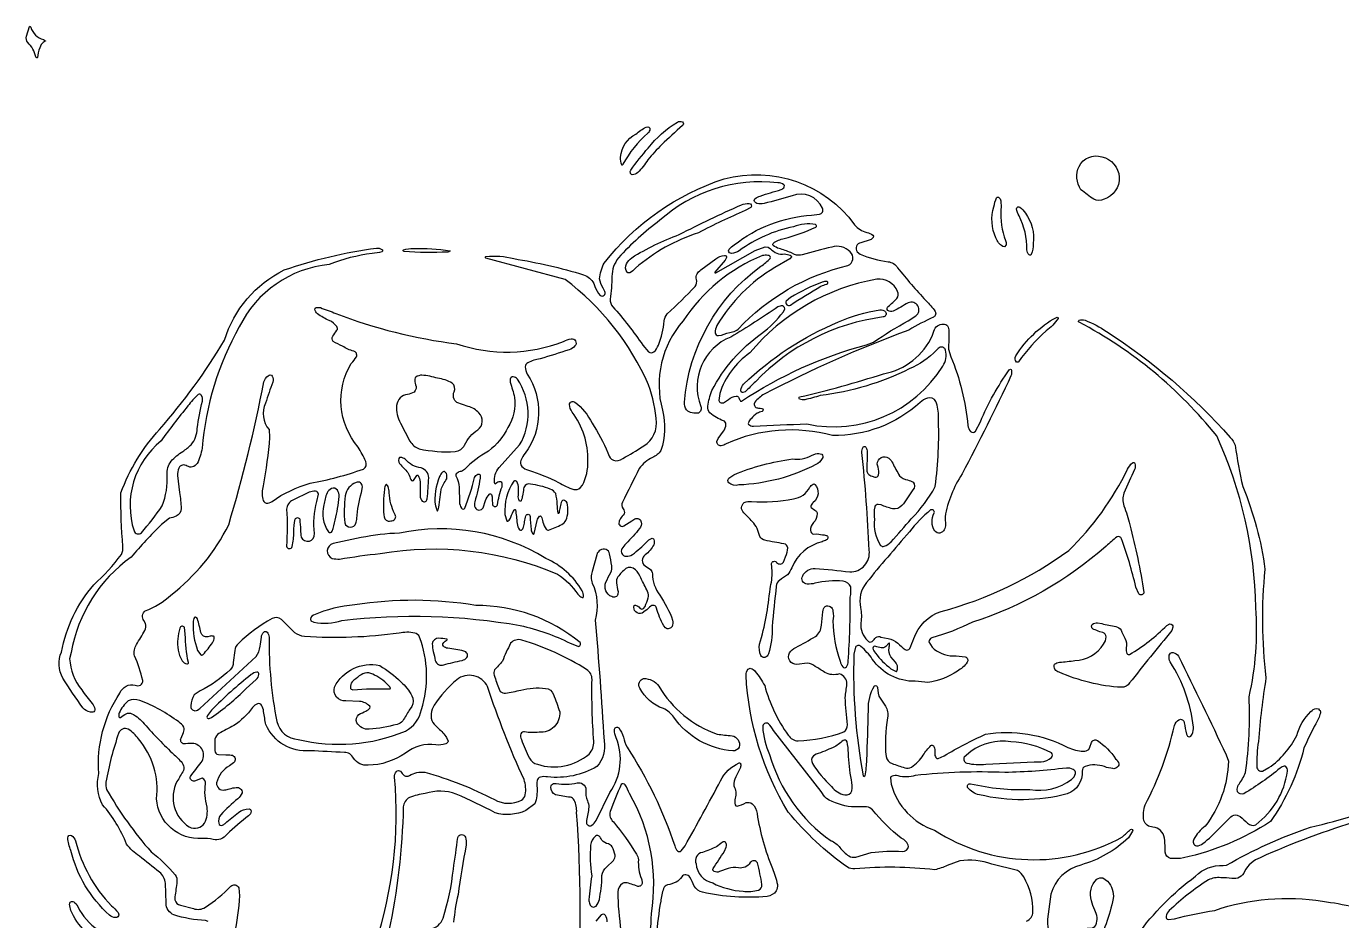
# Model space of a CAD drawing. Header units: metres. Extents: x 0.2 to 14.8, y 2.5 to 12.5.
# Drawn here: x 0.225 to 4.528, y 9.553 to 12.477 of the extents above; entities that cross this region are included whole.
import ezdxf

# ---------------------------------------------------------------- set-up
doc = ezdxf.new("R2010")
doc.units = ezdxf.units.M

msp = doc.modelspace()

# ---------------------------------------------------------------- linework, layer by layer
at = {"layer": 'Layer 1', "color": 0}
for points in [[(0.2741, 12.41774), (0.26937, 12.40628, 0.0652), (0.26139, 12.37468, -0.4989), (0.25946, 12.37376, -0.1873), (0.25635, 12.37734, 0.1371), (0.23, 12.42409, -0.2546), (0.22617, 12.44428), (0.23523, 12.47612, -0.4669), (0.23689, 12.4768, -0.1715), (0.23971, 12.47376, 0.2489), (0.28104, 12.43351, -0.0793), (0.28727, 12.42972, -0.5067), (0.28717, 12.42828, 0.1088), (0.2741, 12.41774)], [(2.21917, 12.12482, -0.0628), (2.25208, 12.14732), (2.2585, 12.14853, -0.3676), (2.26471, 12.14155, -0.182), (2.25827, 12.12716, 0.0905), (2.17658, 12.02609, -0.1144), (2.17417, 12.02334, -0.4439), (2.17308, 12.02357, -0.1373), (2.16908, 12.04949, -0.265), (2.21917, 12.12482)], [(2.20254, 12.00697, -0.0277), (2.25954, 12.07909, -0.0927), (2.35475, 12.16378, -0.2318), (2.3716, 12.16434, -0.4726), (2.37123, 12.15232, 0.0099), (2.30317, 12.08976, 0.0324), (2.25839, 12.04007, -0.0487), (2.22537, 11.99905, -0.2043), (2.20721, 11.9917, -0.5284), (2.20254, 12.00697)], [(3.7431, 12.05009, -0.3391), (3.79976, 11.98337, -0.3391), (3.75008, 11.91132, -0.198), (3.71671, 11.91137, -0.0226), (3.67473, 11.94278, -0.2637), (3.66856, 12.01895, -0.3711), (3.7431, 12.05009)], [(2.91246, 11.69495, 0.566), (2.9196, 11.73941, 0.2906), (2.85948, 11.7552, 0.009), (2.76327, 11.73026, -0.1359), (2.73762, 11.73068), (2.72556, 11.7372, 0.017), (2.68758, 11.75047, -0.13), (2.66842, 11.76089, -0.4606), (2.66879, 11.7682, -0.0983), (2.70379, 11.78307, 0.0437), (2.80758, 11.82068, 0.2841), (2.80957, 11.82492, 0.2841), (2.80667, 11.82859, 0.1399), (2.73423, 11.82187, 0.1054), (2.55681, 11.74349, -0.1328), (2.53217, 11.7347, -0.4028), (2.52225, 11.74247), (2.52442, 11.7487, -0.0799), (2.54056, 11.76245, -0.152), (2.79381, 11.85949), (2.81929, 11.86257, 0.4914), (2.82948, 11.88197, 0.4049), (2.72975, 11.92276, -0.014), (2.63835, 11.89776, -0.1264), (2.61477, 11.89799, -0.3066), (2.60573, 11.90797), (2.6081, 11.91343, -0.1216), (2.62548, 11.92209, -0.0131), (2.69427, 11.94303, 0.1781), (2.70433, 11.95226, 0.3754), (2.7026, 11.9592, 0.1439), (2.68298, 11.96553, 0.2168), (2.29758, 11.84276, 0.0492), (2.16194, 11.71991, 0.1702), (2.14079, 11.65928, -0.0226), (2.13496, 11.58476, 0.1959), (2.14302, 11.56014, -0.0353), (2.24142, 11.4347), (2.26004, 11.41264, 0.3301), (2.27802, 11.4127, 0.1225), (2.29273, 11.43472, 0.0732), (2.31129, 11.51374, -0.1637), (2.32158, 11.53647, 0.0155), (2.41304, 11.62687, 0.2198), (2.41689, 11.64926, -0.3318), (2.43154, 11.68034), (2.48056, 11.71645, -0.1275), (2.50873, 11.7278, -0.4744), (2.51587, 11.72105), (2.51071, 11.71237), (2.47735, 11.67284, 0.4888), (2.47781, 11.67114, 0.2381), (2.48087, 11.67132), (2.60946, 11.74378), (2.64146, 11.75637), (2.65121, 11.75478), (2.659, 11.74991, 0.253), (2.70512, 11.73262, -0.0905), (2.72379, 11.72864, -0.2887), (2.7275, 11.72341), (2.72302, 11.71718), (2.67317, 11.68797, 0.1264), (2.48404, 11.49832, 0.1499), (2.47821, 11.47482, 0.388), (2.48894, 11.46578), (2.49879, 11.46759, -0.0327), (2.53517, 11.47799, 0.1179), (2.55308, 11.48714, -0.1474), (2.91246, 11.69495)], [(3.39027, 11.8872, -0.0711), (3.39889, 11.91672, -0.4509), (3.40548, 11.91787, -0.187), (3.41244, 11.90587, -0.036), (3.41314, 11.87857, 0.1091), (3.42748, 11.77653, -0.1428), (3.43006, 11.76264), (3.42419, 11.75609), (3.41883, 11.75722, -0.1547), (3.39642, 11.78495, -0.1846), (3.39027, 11.8872)], [(2.42408, 11.80209, 0.1004), (2.21756, 11.68601, -0.1061), (2.19894, 11.67132, -0.3298), (2.19073, 11.67282, -0.3247), (2.18842, 11.70037, -0.0962), (2.20539, 11.72049, -0.0512), (2.36104, 11.79607, -0.0188), (2.56402, 11.89297, -0.1347), (2.5896, 11.89753, -0.2734), (2.59625, 11.89291, -0.2739), (2.59537, 11.88484), (2.57642, 11.87443, 0.0225), (2.42408, 11.80209)], [(3.51844, 11.76653, -0.1192), (3.512, 11.73064, -0.5172), (3.5055, 11.7297, -0.1488), (3.49729, 11.74622, 0.1266), (3.47239, 11.85787, -0.1049), (3.46431, 11.88045, -0.2891), (3.46821, 11.88637, -0.2889), (3.47523, 11.88541, -0.0986), (3.49283, 11.8663, -0.197), (3.51844, 11.76653)], [(0.87356, 11.45062, -0.2082), (1.06877, 11.68043, -0.0481), (1.37008, 11.7522, -0.1366), (1.38835, 11.7478, -0.2744), (1.39062, 11.74395, -0.2737), (1.38835, 11.74012, -0.0858), (1.35612, 11.73453, 0.0627), (1.21585, 11.69799, 0.2597), (0.92171, 11.49459, 0.1066), (0.8, 11.09745, -0.0886), (0.78373, 11.04778, -0.426), (0.751, 11.03951, 0.4691), (0.724, 11.03291, 0.1301), (0.71992, 11.00839), (0.72577, 10.95237, -0.0427), (0.7316, 10.90107, -0.3085), (0.71527, 10.87499, -0.0543), (0.6931, 10.86949), (0.66719, 10.84809, 0.0249), (0.5681, 10.74137, 0.1981), (0.37212, 10.42984), (0.36673, 10.40947, 0.1503), (0.40635, 10.30768, 0.043), (0.44077, 10.26322, -0.1403), (0.44975, 10.24505, -0.3592), (0.44244, 10.23489), (0.43467, 10.23505, -0.1849), (0.41048, 10.24905, -0.0252), (0.34506, 10.34614, -0.2488), (0.34035, 10.43124, -0.1331), (0.44589, 10.65134, 0.0519), (0.53606, 10.75034, 0.1518), (0.54092, 10.77618, -0.0222), (0.53456, 10.95172, -0.0979), (0.66102, 11.15882, 0.0446), (0.87356, 11.45062)], [(1.61052, 11.74341, -0.281), (1.61119, 11.74251, -0.28), (1.61071, 11.74151, -0.1166), (1.60377, 11.73907, -0.0402), (1.46052, 11.74122, -0.3306), (1.45766, 11.74295, -0.3303), (1.45848, 11.74618, -0.0732), (1.4916, 11.75034, -0.0435), (1.61052, 11.74341)], [(2.59175, 11.40912, 0.1666), (2.49319, 11.27614), (2.48977, 11.25376, 0.5077), (2.5085, 11.24787, 0.0394), (2.52214, 11.25714, -0.1759), (2.54721, 11.2678, -0.3189), (2.55562, 11.26224, 0.0714), (2.56144, 11.25184, 0.3597), (2.56402, 11.25126, -0.0805), (2.97317, 11.43562), (2.99639, 11.44482, -0.0248), (3.10973, 11.51412), (3.13467, 11.53016, 0.3872), (3.14157, 11.56278, 0.3872), (3.10973, 11.5727, 0.0179), (3.08527, 11.5588, -0.0315), (3.06094, 11.54541, -0.2624), (3.04312, 11.54801, -0.4531), (3.04423, 11.56101, 0.0348), (3.07289, 11.58749, 0.2737), (3.07508, 11.60976, 0.3349), (3.00671, 11.65018, 0.1773), (2.59175, 11.40912)], [(2.82439, 11.62716, -0.0149), (2.84333, 11.63441, 0.3051), (2.84678, 11.63782, 0.3044), (2.84492, 11.64228, 0.142), (2.82806, 11.64022, 0.0533), (2.72519, 11.59016), (2.71031, 11.57876, 0.343), (2.71224, 11.56691, 0.3432), (2.72421, 11.56584, -0.0085), (2.82439, 11.62716)], [(3.02762, 11.52674, 0.1707), (2.61004, 11.31522, -0.0134), (2.57604, 11.28243), (2.56919, 11.2793, -0.4588), (2.56177, 11.28768, -0.1673), (2.57139, 11.30684, -0.094), (2.8815, 11.51043, -0.0643), (3.01694, 11.55014, -0.2419), (3.03564, 11.54378, -0.546), (3.02762, 11.52674)], [(3.56039, 11.48139, 0.0483), (3.47037, 11.38047, -0.4305), (3.46412, 11.37951, -0.334), (3.46137, 11.40003, -0.1247), (3.59437, 11.52545, -0.225), (3.59956, 11.52505, -0.4065), (3.60046, 11.52199, -0.0888), (3.56039, 11.48139)], [(4.1186, 11.13768, 0.1035), (3.66869, 11.50943, -0.2812), (3.66672, 11.51298, -0.2806), (3.66896, 11.51634, -0.1465), (3.68806, 11.51578, -0.0617), (3.75814, 11.47899, -0.0688), (4.16308, 11.13253, -0.1235), (4.17856, 11.10768, 0.015), (4.20387, 10.97247, -0.0648), (4.27656, 10.70178, 0.0566), (4.27981, 10.34726, 0.0192), (4.25487, 10.13937, 0.0416), (4.25006, 10.05616, 0.4729), (4.26825, 10.04189), (4.28973, 10.05332, 0.122), (4.38083, 10.15874, -0.1295), (4.42664, 10.23712, -0.154), (4.44425, 10.24687), (4.45114, 10.24526, -0.3304), (4.45769, 10.23197, -0.0838), (4.44256, 10.19709, 0.0095), (4.40421, 10.11847, -0.0964), (4.29419, 9.87695, -0.0899), (4.01027, 9.75822, -0.0742), (3.96792, 9.75674, -0.341), (3.9505, 9.77693), (3.9501, 9.7902, 0.028), (3.94773, 9.82326, 0.339), (3.90996, 9.85903, -0.3354), (3.88075, 9.88064, -0.1323), (3.88492, 9.93201, 0.0663), (3.98046, 10.19082, -0.1547), (3.99485, 10.2102, -0.5156), (4.01262, 10.20003, 0.0195), (4.01987, 10.16322), (4.02346, 10.15645, 0.4297), (4.03375, 10.15651), (4.03823, 10.16282, 0.101), (4.04279, 10.18624, 0.1141), (3.96677, 10.39884, -0.1721), (3.96354, 10.42057, -0.4024), (3.976, 10.42955, -0.2238), (3.99325, 10.4177, -0.0052), (4.1495, 10.09566), (4.15721, 10.0747, -0.1592), (4.08085, 9.8618, 0.1175), (4.04381, 9.81916, 0.5068), (4.05248, 9.79784, 0.1678), (4.07383, 9.80499, 0.0301), (4.12802, 9.85528), (4.16475, 9.89272, -0.2419), (4.18519, 9.89841), (4.19504, 9.89332, -0.0397), (4.21977, 9.87203, 0.3458), (4.24639, 9.86693, 0.2026), (4.34998, 10.04205, 0.1908), (4.34514, 10.05714, 0.2678), (4.33983, 10.05839, 0.0894), (4.32606, 10.05139, -0.0368), (4.20787, 9.96824, -0.3998), (4.18656, 9.9748), (4.18606, 9.98274, -0.138), (4.19164, 9.99941, 0.068), (4.21298, 10.03724, 0.0452), (4.22471, 10.28459, 0.0746), (4.24654, 10.57624, 0.1045), (4.1186, 11.13768)], [(1.57039, 11.32637, 0.0529), (1.51929, 11.33637, 0.1403), (1.49904, 11.33045, 0.2237), (1.4955, 11.32368, 0.0889), (1.498, 11.30537, -0.3439), (1.49329, 11.28112, -0.0913), (1.47239, 11.27326, 0.37), (1.43646, 11.23743, 0.1642), (1.44933, 11.1797), (1.47983, 11.12091, 0.1779), (1.5101, 11.09574, 0.069), (1.62792, 11.08682, 0.2442), (1.65875, 11.10751, -0.1529), (1.7021, 11.15782, 0.4702), (1.70529, 11.21289, 0.1635), (1.67089, 11.23389), (1.6335, 11.24687, -0.3431), (1.62421, 11.28232, 0.3566), (1.61789, 11.31053, 0.1017), (1.57039, 11.32637)], [(1.83858, 11.10824, 0.2909), (1.83121, 11.32351, 0.2239), (1.81806, 11.33128, 0.341), (1.80762, 11.32289), (1.80794, 11.3132, -0.0266), (1.82173, 11.26397, -0.1871), (1.80025, 11.1657, -0.1206), (1.73669, 11.08828, 0.0663), (1.65804, 11.02805, -0.1335), (1.64371, 11.02105, 0.1479), (1.63164, 11.01416, 0.2963), (1.63031, 11.00691, -0.1266), (1.64089, 10.96978), (1.64181, 10.9218, 0.137), (1.64844, 10.90207, 0.543), (1.65931, 10.9013, 0.0299), (1.69139, 11.00174, -0.2013), (1.70196, 11.01253, -0.3932), (1.71, 11.00959), (1.70981, 10.99957, -0.0216), (1.69229, 10.92245, 0.1891), (1.69312, 10.90401, 0.2912), (1.70576, 10.89537, 0.2913), (1.71894, 10.90316), (1.72739, 10.9263, -0.1149), (1.7401, 10.94712, -0.4946), (1.74698, 10.94624), (1.74846, 10.93862, 0.0143), (1.75044, 10.91303, 0.3261), (1.75793, 10.90697, 0.3263), (1.766, 10.91226, -0.0441), (1.78117, 10.97172), (1.78196, 10.98251, 0.3567), (1.77677, 10.9878, 0.1847), (1.76412, 10.98449), (1.75894, 10.97968), (1.75654, 10.98551, -0.2103), (1.77123, 11.03441), (1.83858, 11.10824)], [(0.66575, 11.12128, 0.3087), (0.57748, 10.8272, 0.4992), (0.60181, 10.82114, 0.0319), (0.66948, 10.90907, 0.1091), (0.68585, 11.0112, -0.1624), (0.69846, 11.0552, -0.076), (0.73698, 11.08707, 0.0277), (0.76454, 11.10899, 0.1625), (0.78446, 11.16255, -0.0255), (0.80123, 11.25153, 0.1931), (0.79758, 11.27112, 0.4266), (0.78752, 11.27314, 0.0622), (0.75364, 11.23587, 0.0138), (0.66575, 11.12128)], [(1.53623, 10.93178, 0.014), (1.54156, 11.00134, 0.3263), (1.51619, 11.03299, -0.1786), (1.46437, 11.06145, 0.1437), (1.44935, 11.06768, 0.3665), (1.44348, 11.0637, 0.2791), (1.44987, 11.04293, 0.0115), (1.46337, 11.02951, -0.1378), (1.48242, 10.99491, 0.3236), (1.48836, 10.99077, 0.3238), (1.49417, 10.99512, -0.0968), (1.50271, 11.00849, -0.4592), (1.50673, 11.00828, -0.1269), (1.513, 10.98774), (1.51381, 10.94216, 0.2227), (1.52033, 10.92428, 0.5586), (1.53623, 10.93178)], [(2.73104, 11.06255, 0.164), (2.79383, 11.07389), (2.80694, 11.07934, -0.1929), (2.82706, 11.07801, -0.4345), (2.82856, 11.06355, -0.1189), (2.80787, 11.04405, -0.1091), (2.55514, 10.97741, -0.2285), (2.52264, 10.98428, -0.3867), (2.52256, 10.99947), (2.53971, 11.01097, -0.0672), (2.73104, 11.06255)], [(1.58192, 10.96237, -0.0652), (1.60014, 10.99757, 0.1768), (1.5991, 11.01464), (1.59537, 11.01974, 0.3959), (1.58633, 11.01962, 0.138), (1.57689, 11.0047, 0.1381), (1.56306, 10.90912), (1.56844, 10.89307, 0.435), (1.57017, 10.89289, 0.1442), (1.57258, 10.89668, 0.0116), (1.58192, 10.96237)], [(1.32106, 10.95284), (1.32429, 10.97195, 0.2783), (1.31807, 10.98489, 0.2785), (1.30371, 10.98543, 0.2754), (1.2685, 10.94226, 0.0591), (1.26685, 10.85326, 0.3285), (1.28492, 10.83944, 0.3286), (1.3035, 10.85259, 0.0559), (1.30614, 10.86814, -0.052), (1.32106, 10.95284)], [(1.43023, 10.88224, -0.1003), (1.41219, 10.95207, 0.0483), (1.40817, 10.97264, 0.158), (1.40404, 10.97828, 0.4158), (1.40106, 10.97778, 0.1086), (1.39646, 10.96353, 0.0616), (1.39479, 10.8797, 0.3497), (1.40821, 10.85934, 0.0801), (1.42548, 10.86162, 0.5011), (1.43023, 10.88224)], [(1.79069, 10.88109), (1.79637, 10.86059, 0.4651), (1.80146, 10.85989, 0.1298), (1.80989, 10.87268, -0.0623), (1.82146, 10.89672, -0.2957), (1.82343, 10.8976, -0.2956), (1.82504, 10.89616, -0.0075), (1.83069, 10.85193, 0.1335), (1.83837, 10.83105, 0.3669), (1.84479, 10.83028, 0.1816), (1.85175, 10.83984, 0.0401), (1.85512, 10.85739, -0.0438), (1.85894, 10.87651, -0.3607), (1.86675, 10.8816, -0.3607), (1.87321, 10.87487, 0.0301), (1.87602, 10.83193, 0.1303), (1.88208, 10.81764, 0.2748), (1.88454, 10.81667, 0.2747), (1.88656, 10.81837), (1.8961, 10.86176, -0.1444), (1.90406, 10.87516, -0.4812), (1.90964, 10.87432, -0.0662), (1.91481, 10.85639, 0.0924), (1.92529, 10.8332, 0.3028), (1.93312, 10.83012, 0.0342), (1.97658, 10.84832, 0.1272), (1.99033, 10.86182, 0.1631), (1.99373, 10.91897, 0.2962), (1.98179, 10.92755, 0.2635), (1.97698, 10.9243, 0.0745), (1.97106, 10.90591, 0.0311), (1.96756, 10.88657, -0.2295), (1.96606, 10.8847, -0.4608), (1.96477, 10.88526, -0.0529), (1.962, 10.9143, 0.0244), (1.95687, 10.94939, 0.1585), (1.93875, 10.96416, 0.0611), (1.87375, 10.98007, 0.5423), (1.85127, 10.95991), (1.84792, 10.94245, -0.0762), (1.84379, 10.92618, -0.57), (1.83748, 10.92624, -0.1524), (1.83462, 10.94364, 0.0127), (1.83535, 10.96701, 0.1637), (1.82921, 10.98855, 0.4217), (1.81937, 10.99026, 0.1679), (1.79069, 10.88109)], [(2.65767, 10.63849, 0.0585), (2.66523, 10.69564), (2.6621, 10.72089, -0.2872), (2.66976, 10.72777, -0.287), (2.67929, 10.72391, 0.4959), (2.70194, 10.72528), (2.70858, 10.74309, 0.083), (2.71544, 10.77234, 0.3189), (2.70329, 10.78541, -0.0098), (2.64098, 10.79657, -0.1799), (2.62394, 10.80853, 0.1394), (2.59979, 10.85822, 0.0066), (2.5715, 10.88682, -0.4843), (2.57362, 10.92009, -0.1171), (2.59689, 10.92351, 0.0707), (2.73435, 10.93237, 0.2552), (2.78783, 10.96989, -0.1236), (2.79883, 10.98034, -0.3694), (2.80439, 10.97926, -0.4376), (2.79927, 10.92043, 0.106), (2.79119, 10.90868, 0.3219), (2.79237, 10.90372, 0.0135), (2.80767, 10.89241, -0.2343), (2.81164, 10.88382, -0.1868), (2.80012, 10.8543, 0.2026), (2.78985, 10.82847, 0.3375), (2.80058, 10.8168), (2.81089, 10.81726), (2.82883, 10.81503, -0.0455), (2.84142, 10.81284, -0.3344), (2.84725, 10.8057, -0.3346), (2.84198, 10.79812, -0.019), (2.82829, 10.79182, 0.2402), (2.72896, 10.70703, -0.0896), (2.71462, 10.68391, 0.0067), (2.68879, 10.66541, 0.2085), (2.67812, 10.64684, 0.0098), (2.66473, 10.51414, -0.0875), (2.65273, 10.42545, -0.2068), (2.64077, 10.41312, -0.3734), (2.62802, 10.42003, -0.162), (2.62375, 10.45678, 0.047), (2.65767, 10.63849)], [(1.07654, 10.89803, -0.0309), (1.07635, 10.77766, 0.3539), (1.08504, 10.76951, 0.3539), (1.09481, 10.7763, 0.0692), (1.1, 10.82362, -0.0559), (1.10489, 10.86541, -0.3348), (1.11205, 10.87085, -0.3348), (1.11925, 10.86547, -0.0241), (1.1221, 10.83066, 0.048), (1.12442, 10.8072, 0.377), (1.1509, 10.79389, 0.377), (1.1675, 10.81845, -0.0942), (1.17581, 10.92324), (1.18087, 10.94699, 0.3662), (1.17146, 10.95718, 0.1059), (1.15008, 10.95372), (1.09737, 10.92824, 0.2917), (1.07654, 10.89803)], [(1.19852, 10.91209, 0.2214), (1.21325, 10.82422, 0.5462), (1.22527, 10.82662, 0.0735), (1.23506, 10.86249, 0.0488), (1.24792, 10.93993, 0.1681), (1.24292, 10.95999, 0.3955), (1.22346, 10.96553, 0.1612), (1.20875, 10.95141, 0.062), (1.19852, 10.91209)], [(1.44535, 10.81991, 0.0437), (1.32056, 10.80534), (1.22887, 10.78616, 0.3294), (1.20932, 10.76309, 0.3294), (1.22562, 10.73759, 0.0645), (1.24967, 10.73501, -0.0178), (1.38281, 10.75345, -0.1439), (1.96269, 10.6862, -0.0984), (2.02904, 10.62014, 0.1095), (2.04335, 10.60978, 0.503), (2.04748, 10.61218, 0.1433), (2.04312, 10.63172, 0.1562), (1.92469, 10.73739, 0.1909), (1.44535, 10.81991)], [(1.69548, 10.58339, 0.0815), (1.29935, 10.58526, 0.0847), (1.16444, 10.55187, 0.4082), (1.15552, 10.53293), (1.16585, 10.5287, 0.1306), (1.25733, 10.53459, -0.0732), (1.84081, 10.51809, -0.0616), (2.00442, 10.46022), (2.02856, 10.45012, 0.3172), (2.03687, 10.4533, 0.317), (2.03664, 10.46218, 0.1769), (1.69548, 10.58339)], [(1.11437, 10.14547, 0.1584), (1.46521, 10.17272, 0.2276), (1.5175, 10.24318, 0.1675), (1.51162, 10.48045, 0.2387), (1.49556, 10.49339, 0.1073), (1.44448, 10.49282, -0.0489), (1.13527, 10.48168, -0.1287), (1.10319, 10.49459), (1.05937, 10.53726, 0.2962), (1.029, 10.54128, 0.0616), (0.91887, 10.45953, 0.1796), (0.90696, 10.43622), (0.90198, 10.39726, -0.1997), (0.89196, 10.37334, -0.0697), (0.79385, 10.30405), (0.77412, 10.29095, 0.0875), (0.76298, 10.25587, 0.4405), (0.77667, 10.23926, 0.1686), (0.79325, 10.24701), (0.97681, 10.41657, 0.1467), (0.98958, 10.44999, 0.0221), (0.99406, 10.47984, -0.1674), (1.00167, 10.49626, -0.4213), (1.01264, 10.49626, -0.1655), (1.01933, 10.4798, 0.0532), (1.04494, 10.20376, 0.3387), (1.11437, 10.14547)], [(0.78548, 10.43682), (0.7956, 10.42164, 0.3532), (0.80362, 10.42341, 0.0238), (0.83433, 10.46157, 0.1455), (0.84004, 10.47953, 0.3395), (0.83692, 10.4833, 0.141), (0.82617, 10.4827), (0.81902, 10.48064, -0.3818), (0.79633, 10.49518, 0.0213), (0.78477, 10.5397, 0.1829), (0.77898, 10.54553, 0.3733), (0.77475, 10.54428, 0.1333), (0.77133, 10.52826, 0.1064), (0.78548, 10.43682)], [(0.72129, 10.47484, 0.1744), (0.73479, 10.40268, 0.1361), (0.7501, 10.39237, 0.2821), (0.75422, 10.39341, 0.2816), (0.75514, 10.39753, -0.0499), (0.74525, 10.48943), (0.74242, 10.5122, 0.2954), (0.73387, 10.51549, 0.2957), (0.72735, 10.50903, 0.0811), (0.72129, 10.47484)], [(3.97202, 10.50137, 0.0057), (3.83352, 10.3302, -0.2614), (3.80752, 10.31599, -0.0916), (3.6035, 10.36566, -0.4985), (3.58862, 10.39137, -0.172), (3.60439, 10.3982, 0.0204), (3.65506, 10.40359, 0.2565), (3.7485, 10.45737, 0.1639), (3.75675, 10.48072, 0.2886), (3.74664, 10.49568), (3.7366, 10.49789, -0.0261), (3.71635, 10.50547, -0.5372), (3.71189, 10.52139, -0.2452), (3.72892, 10.52693), (3.74294, 10.52418, 0.0245), (3.78896, 10.51453, -0.2046), (3.80598, 10.50299, 0.0182), (3.81787, 10.47709, -0.1796), (3.82294, 10.44476, 0.1793), (3.82494, 10.42664, 0.3934), (3.83364, 10.42341, 0.0607), (3.95594, 10.51795), (3.96542, 10.52307, -0.4565), (3.97548, 10.51243), (3.97202, 10.50137)], [(1.65608, 10.43418, 0.0431), (1.60339, 10.44359, -0.1489), (1.58931, 10.45005, -0.3232), (1.5876, 10.45764), (1.59119, 10.46234, -0.0659), (1.60069, 10.47028, 0.2854), (1.60156, 10.47196, 0.2856), (1.60044, 10.47349, 0.0497), (1.57394, 10.4762, 0.4014), (1.5531, 10.45822, 0.0774), (1.55637, 10.43282, -0.0348), (1.56244, 10.40316, 0.4219), (1.59031, 10.38907, -0.0239), (1.65085, 10.40407, 0.1647), (1.66652, 10.41301, 0.5224), (1.65608, 10.43418)], [(1.96975, 10.23597, -0.4614), (1.90206, 10.16903, -0.0676), (1.85502, 10.17018, 0.3612), (1.84235, 10.16397, 0.1505), (1.84439, 10.14497, 0.0142), (1.87062, 10.08449, 0.2288), (1.89667, 10.06439, 0.2606), (2.06606, 10.09795, 0.1935), (2.0816, 10.13868, -0.0242), (2.07546, 10.34201, 0.2787), (2.05796, 10.37401, 0.0667), (1.84621, 10.47039, 0.3013), (1.80919, 10.45978, 0.0304), (1.78258, 10.40143, -0.0352), (1.75648, 10.37307, 0.1871), (1.75569, 10.3552, 0.0199), (1.77125, 10.30976), (1.77556, 10.30224, 0.2117), (1.79217, 10.29732, 0.0369), (1.8426, 10.30712, -0.0873), (1.92339, 10.31259, -0.2804), (1.94942, 10.29284, -0.0174), (1.96975, 10.23597)], [(3.05287, 10.37693), (3.06987, 10.36764, 0.3798), (3.07267, 10.36916, 0.0812), (3.07504, 10.38197, 0.1768), (3.06762, 10.39807), (3.05321, 10.41532, -0.2085), (3.04744, 10.44474, 0.015), (3.04898, 10.4582, 0.1213), (3.04871, 10.45989, 0.4523), (3.04756, 10.46049, 0.1211), (3.04423, 10.45814, -0.0556), (3.03631, 10.44968, -0.2571), (3.02087, 10.44501), (3.00744, 10.44832), (3.00004, 10.45012, 0.5085), (2.99435, 10.44443, 0.1333), (3.0025, 10.42814, 0.0721), (3.05287, 10.37693)], [(1.38108, 10.38701, -0.0629), (1.44983, 10.3337, -0.0944), (1.48637, 10.28868, -0.278), (1.48579, 10.25357), (1.47744, 10.24109, -0.0098), (1.45671, 10.20626, -0.1615), (1.43762, 10.19449, -0.0417), (1.34698, 10.17882, -0.2997), (1.30669, 10.20039, -0.3823), (1.31323, 10.2267, -0.0321), (1.33587, 10.23843, 0.1333), (1.3485, 10.24768, 0.3672), (1.34829, 10.25401, 0.1818), (1.31531, 10.26982), (1.2706, 10.27137, -0.542), (1.23331, 10.31691, -0.3466), (1.38108, 10.38701)], [(0.83114, 10.24137), (0.81748, 10.22422), (0.81571, 10.21859, 0.4281), (0.82271, 10.21393), (0.83052, 10.21712, 0.0494), (0.94431, 10.31262), (0.97706, 10.34132, 0.1724), (0.98621, 10.3583, 0.4425), (0.97914, 10.36584, 0.121), (0.96039, 10.35753, 0.0312), (0.83114, 10.24137)], [(1.36452, 10.35559, 0.3468), (1.31429, 10.35309, 0.0298), (1.29114, 10.33395, 0.2036), (1.28512, 10.3152, 0.4035), (1.29352, 10.30795, -0.0353), (1.41175, 10.31053), (1.41514, 10.31095, 0.3428), (1.41612, 10.31257, 0.1193), (1.41448, 10.31716, 0.1103), (1.36452, 10.35559)], [(2.48506, 10.16299, 0.0123), (2.53344, 10.15739, -0.4481), (2.55681, 10.12076, -0.3192), (2.53627, 10.10832, -0.2235), (2.34289, 10.21797, 0.1425), (2.30877, 10.24653, -0.1905), (2.23135, 10.31351, -0.478), (2.24435, 10.34499, -0.236), (2.29383, 10.31951, 0.177), (2.48506, 10.16299)], [(0.7581, 9.85947, 0.3673), (0.80842, 9.87234, 0.1568), (0.81617, 9.92468, -0.0934), (0.81098, 10.00053, 0.3923), (0.80031, 10.01893), (0.77533, 10.00939, -0.2749), (0.76407, 10.01316, -0.2747), (0.76202, 10.02484, -0.0149), (0.797, 10.07032, 0.2826), (0.80138, 10.11045, 0.2826), (0.76756, 10.13251, -0.0179), (0.73852, 10.13172, -0.4931), (0.73185, 10.14995), (0.73889, 10.16853, 0.1921), (0.74019, 10.18612, 0.0973), (0.72383, 10.20264, 0.0724), (0.59627, 10.27305, 0.1914), (0.55844, 10.27166, 0.1181), (0.52923, 10.23218, 0.179), (0.52831, 10.21939, 0.5153), (0.53348, 10.21759, -0.0569), (0.55208, 10.2297, -0.2362), (0.57019, 10.2298, -0.117), (0.61094, 10.19647, 0.0229), (0.70881, 10.09562, -0.062), (0.73762, 10.06459, -0.209), (0.73919, 10.04457, -0.0189), (0.71792, 10.00809, 0.3879), (0.7581, 9.85947)], [(2.65606, 10.09666, 0.1719), (2.85731, 9.81426, -0.1492), (2.88629, 9.7923, 0.0598), (2.91512, 9.76459, 0.1863), (2.93821, 9.7612), (2.98858, 9.77564, -0.0497), (3.09089, 9.77914, 0.3894), (3.11069, 9.79574, 0.2215), (3.08708, 9.82282, -0.0606), (2.9931, 9.91514, 0.1963), (2.97377, 9.92489), (2.92396, 9.92516, -0.1052), (2.842, 9.95262, -0.0631), (2.82519, 9.97524), (2.66906, 10.17443, 0.096), (2.65254, 10.19699, 0.2752), (2.64007, 10.19748, 0.2753), (2.63369, 10.18674, 0.0944), (2.65606, 10.09666)], [(2.85844, 9.9913, 0.1756), (2.90248, 9.96422, 0.3309), (2.92569, 9.97737, 0.0797), (2.92375, 10.01347, -0.0313), (2.91387, 10.10084, 0.0729), (2.90948, 10.13784, 0.4818), (2.89667, 10.14205, -0.0616), (2.86396, 10.11907, -0.015), (2.8086, 10.09712), (2.79979, 10.09201, 0.3498), (2.79664, 10.06668, 0.0575), (2.85844, 9.9913)], [(3.31406, 10.10649), (3.29294, 10.08787, 0.4583), (3.30098, 10.0678, 0.0703), (3.3636, 10.06424, -0.0117), (3.54442, 10.07245, 0.1726), (3.57833, 10.08655, 0.4375), (3.57787, 10.10134, 0.1152), (3.44525, 10.13795, 0.1888), (3.31406, 10.10649)], [(0.37071, 9.78253, -0.0712), (0.36052, 9.8242, -0.2722), (0.36471, 9.83145, -0.2726), (0.3731, 9.83128, -0.1538), (0.38623, 9.81416, 0.1325), (0.5036, 9.60207, -0.0551), (0.52556, 9.57976), (0.52773, 9.57191, -0.3784), (0.51731, 9.56341, -0.2046), (0.49729, 9.57162, -0.1514), (0.37071, 9.78253)], [(2.07452, 9.6993, 0.0065), (2.06502, 9.62176, 0.0781), (2.06798, 9.60689, 0.5623), (2.08873, 9.60105, 0.1493), (2.09987, 9.62247, -0.0059), (2.10519, 9.65787, 0.0602), (2.10742, 9.70093, -0.1986), (2.12302, 9.72787), (2.14571, 9.75003, 0.1965), (2.15073, 9.76722, 0.0843), (2.14085, 9.7943, 0.2006), (2.12902, 9.80405, -0.178), (2.10808, 9.81603, 0.0237), (2.10192, 9.82614, 0.427), (2.08637, 9.8293, 0.2038), (2.07075, 9.80014, 0.0544), (2.07452, 9.6993)], [(2.47021, 9.67628, 0.1002), (2.56931, 9.64926, 0.0974), (2.62021, 9.65318, 0.3189), (2.63142, 9.67095, 0.0177), (2.61712, 9.74189, 0.5636), (2.59317, 9.74284, -0.2923), (2.55469, 9.72537, 0.1547), (2.52067, 9.72353), (2.49273, 9.7133, -0.2043), (2.47458, 9.71403, -0.4231), (2.47139, 9.72343, 0.0098), (2.50846, 9.78041), (2.51437, 9.79382, 0.2389), (2.51221, 9.8093, 0.3565), (2.50189, 9.80939, -0.014), (2.48254, 9.79472, -0.0273), (2.43654, 9.77641, 0.4821), (2.41592, 9.7388, 0.3271), (2.47021, 9.67628)], [(3.78031, 9.62541, -0.0629), (3.72292, 9.46464, -0.3813), (3.6686, 9.45074, -0.2203), (3.65877, 9.46305), (3.65885, 9.4728, -0.0746), (3.66862, 9.50445, -0.2643), (3.69454, 9.52839), (3.70325, 9.52818, 0.2597), (3.72373, 9.53882, 0.2183), (3.71996, 9.58782, -0.0804), (3.70929, 9.61816, -0.2956), (3.72706, 9.68826, -0.2289), (3.74623, 9.69301), (3.76204, 9.68199, -0.2043), (3.78031, 9.62541)], [(0.37996, 9.56862, -0.1247), (0.36689, 9.60666, -0.2802), (0.37098, 9.61481, -0.28), (0.38008, 9.61495, -0.1397), (0.39319, 9.59895, 0.1202), (0.45967, 9.52268, 0.1282), (0.49258, 9.50734, 0.0262), (0.50123, 9.50516, -0.0581), (0.52002, 9.49912, -0.4787), (0.5271, 9.48426, -0.2027), (0.51208, 9.47966, -0.2636), (0.37996, 9.56862)]]:
    msp.add_lwpolyline(points, format="xyb", close=True, dxfattribs=at)
for points in [[(0.82014, 9.55007), (0.81089, 9.55339, -0.0625), (0.70794, 9.57203, -0.3049), (0.68237, 9.61014), (0.68058, 9.67516, 0.202), (0.66062, 9.71149, -0.0074), (0.59537, 9.76401, -0.1017), (0.55329, 9.80326, 0.0844), (0.47477, 9.93174, -0.1738), (0.4621, 10.03441, -0.1655), (0.53119, 10.29726, -0.3704), (0.58135, 10.32337, 0.2824), (0.59837, 10.32339, 0.2823), (0.60606, 10.33855, 0.0443), (0.57923, 10.41868, -0.1989), (0.58546, 10.45634, 0.0186), (0.61271, 10.50203, 0.2034), (0.61485, 10.52441), (0.60975, 10.53399, -0.3884), (0.61406, 10.5663, 0.1042), (0.69812, 10.6177, 0.1133), (0.88712, 10.84739, 0.0237), (1.00252, 11.31512, -0.141), (1.01623, 11.33462, -0.4591), (1.02983, 11.33364, -0.2116), (1.03104, 11.31372, 0.0073), (1.00785, 11.24493, 0.2953), (1.0191, 11.15847), (1.02094, 11.13305, -0.022), (1.00023, 10.97459, 0.1282), (0.99839, 10.93141, 0.2648), (1.00973, 10.91822, 0.2), (1.02887, 10.92389, -0.0826), (1.15383, 10.98347, 0.0409), (1.32781, 11.02943, 0.3561), (1.33577, 11.05457, 0.0255), (1.31054, 11.1013, -0.3234), (1.288, 11.37507, 0.0543), (1.30508, 11.39674, 0.4488), (1.29608, 11.41495, -0.0816), (1.25883, 11.43164, -0.0295), (1.22919, 11.44676, -0.3667), (1.22767, 11.46387, 0.0161), (1.24125, 11.48339, 0.327), (1.24083, 11.49514, 0.1087), (1.21585, 11.51559, -0.0675), (1.17764, 11.53697, -0.2037), (1.16933, 11.55214, -0.3333), (1.17321, 11.55726, -0.1429), (1.18696, 11.55722, -0.0115), (1.23762, 11.53814, 0.0607), (1.63246, 11.43907, 0.1752), (1.98237, 11.44662, -0.0808), (2.00742, 11.45505, -0.3176), (2.02152, 11.44818, -0.3176), (2.01975, 11.43259, -0.1522), (2.00058, 11.41957, -0.0113), (1.90573, 11.39003, 0.07), (1.86542, 11.37712, 0.2708), (1.85679, 11.36389, 0.1182), (1.86369, 11.33989, -0.315), (1.85685, 11.08155, 0.0792), (1.84281, 11.05766, 0.2517), (1.84562, 11.03839, 0.1404), (1.86771, 11.02618, -0.0348), (1.96604, 10.98578, 0.0694), (2.01648, 10.96293, 0.2303), (2.037, 10.96762), (2.04417, 10.97647, 0.133), (2.06171, 11.05584, 0.168), (2.01033, 11.21597, -0.1156), (2.00133, 11.24045, -0.5676), (2.01923, 11.24822, -0.1164), (2.0755, 11.17976, -0.0425), (2.12739, 11.08278, 0.1057), (2.13892, 11.06174, 0.284), (2.16812, 11.06018, 0.0291), (2.23396, 11.09866, 0.2845), (2.28675, 11.18014, 0.0607), (2.26058, 11.30459, 0.1282), (1.98712, 11.64953), (1.98712, 11.64953), (1.72837, 11.71947, -0.3372), (1.72664, 11.72177, -0.3369), (1.72839, 11.72405, -0.102), (1.81956, 11.71753, -0.0336), (2.0481, 11.66449, -0.1668), (2.0816, 11.63655), (2.08475, 11.62639, 0.1017), (2.10235, 11.59722, 0.3504), (2.11526, 11.59761, 0.3504), (2.11773, 11.61028), (2.11167, 11.62072, -0.0832), (2.10019, 11.65153, -0.1115), (2.1156, 11.70282, -0.1503), (2.50719, 11.97797, -0.312), (2.9345, 11.82845, 0.1646), (2.97406, 11.80322, -0.1172), (2.99369, 11.79401, -0.3513), (2.995, 11.78678, -0.1865), (2.98527, 11.77851), (2.95519, 11.76887, 0.5768), (2.94235, 11.73991), (2.95235, 11.73205, 0.0655), (3.04367, 11.70749, -0.2345), (3.07475, 11.68757, 0.0152), (3.16723, 11.58014, -0.0524), (3.19779, 11.54514, -0.4167), (3.19235, 11.52624, 0.0221), (3.1116, 11.48407, 0.031), (2.63877, 11.27443, 0.0945), (2.60804, 11.24839, 0.5156), (2.61431, 11.23007, 0.0758), (2.62585, 11.22809), (2.63137, 11.22759, -0.3457), (2.63532, 11.22285, -0.3455), (2.63167, 11.21789, 0.0201), (2.61592, 11.2123, 0.0615), (2.59569, 11.19403, 0.0967), (2.58685, 11.18097, 0.2956), (2.58781, 11.17549, 0.171), (2.60419, 11.16922, -0.0105), (2.77792, 11.17691, 0.3172), (3.2225, 11.36618, 0.2332), (3.23167, 11.41834, 0.4477), (3.21454, 11.42751, 0.0662), (3.20196, 11.41822, -0.1021), (3.11329, 11.35674, -0.0853), (2.82221, 11.26991, -0.0292), (2.77114, 11.25607, -0.1845), (2.75423, 11.25853, -0.5361), (2.75421, 11.26541, 0.0226), (3.02908, 11.34118, 0.245), (3.18917, 11.46697), (3.19302, 11.48084, -0.324), (3.2251, 11.50345, -0.2465), (3.23831, 11.49724, -0.1338), (3.24296, 11.47989, -0.0092), (3.24129, 11.42176), (3.24902, 11.3968, -0.0764), (3.30483, 11.17199, 0.1518), (3.31371, 11.15272, 0.4405), (3.32937, 11.15314), (3.34604, 11.18443, -0.0561), (3.44012, 11.35378, -0.2948), (3.44393, 11.35568, -0.2947), (3.44723, 11.35299, -0.1594), (3.44573, 11.33426, -0.0106), (3.28604, 11.0137, 0.1013), (3.23012, 10.87353, -0.0249), (3.23137, 10.84832, -0.343), (3.21346, 10.8197, -0.2194), (3.19654, 10.82701, -0.2754), (3.19498, 10.88593, 0.2951), (3.19224, 10.89474, 0.295), (3.18308, 10.89587, 0.0542), (3.11381, 10.82422, 0.0106), (2.973, 10.65814, 0.2277), (2.95377, 10.57643, -0.0868), (2.95494, 10.5272, 0.2336), (2.9771, 10.46839, 0.3989), (2.99214, 10.46578, -0.0163), (3.00394, 10.47912, -0.2467), (3.02052, 10.48039), (3.04402, 10.4752, -0.1482), (3.07554, 10.46084, 0.054), (3.10023, 10.4392, 0.3996), (3.11458, 10.4428, 0.019), (3.12829, 10.47512, -0.2383), (3.2176, 10.56399, 0.0922), (3.63469, 10.76326, 0.0867), (3.82714, 11.02939, -0.0794), (3.84294, 11.05037, -0.5137), (3.85117, 11.04772, -0.1842), (3.8501, 11.02805, 0.0102), (3.81514, 10.95082, 0.155), (3.81512, 10.90982, -0.0374), (3.83419, 10.84741, -0.0243), (3.88083, 10.62601, -0.2962), (3.87403, 10.61836, -0.2962), (3.86427, 10.62147), (3.85437, 10.64387, 0.0301), (3.80706, 10.80191, 0.4229), (3.79269, 10.80799, 0.0241), (3.75719, 10.77753, -0.1033), (3.31992, 10.52916, -0.0533), (3.18714, 10.47799, 0.341), (3.17727, 10.46432), (3.18804, 10.44712, 0.1912), (3.25585, 10.41847, -0.0426), (3.29637, 10.41578, -0.4685), (3.30302, 10.3977, -0.1268), (3.2705, 10.36928, -0.1188), (3.17435, 10.33195, 0.0238), (3.13279, 10.33555, -0.2518), (2.99221, 10.40851, 0.0594), (2.95504, 10.44978, 0.4634), (2.93687, 10.44722), (2.93212, 10.42453, 0.0534), (2.96196, 10.02707, 0.3234), (2.96523, 10.02471, 0.3234), (2.9685, 10.02707, 0.0448), (2.97402, 10.07814, 0.009), (2.97944, 10.2422, -0.142), (2.9991, 10.32051, -0.2888), (3.00565, 10.32098, -0.2887), (3.00889, 10.31528), (3.01146, 10.29712), (3.01406, 10.2872), (3.0355, 10.25434, -0.1902), (3.04194, 10.21649, 0.0673), (3.03712, 10.08957, 0.2616), (3.05696, 10.06684, 0.0082), (3.09823, 10.05276, 0.1632), (3.12042, 10.05512, 0.1042), (3.15875, 10.09464, -0.0561), (3.18385, 10.12528, -0.418), (3.19239, 10.1243, -0.1958), (3.19685, 10.10866), (3.19635, 10.10007, 0.1526), (3.20014, 10.08634, 0.3035), (3.20717, 10.0833), (3.2276, 10.09216, -0.0288), (3.36204, 10.16251, -0.1607), (3.63214, 10.11943, 0.0929), (3.68242, 10.10676, 0.1966), (3.70021, 10.11318), (3.70412, 10.12055), (3.70971, 10.13603, -0.4537), (3.72858, 10.14234, -0.0944), (3.7881, 10.08237, -0.1403), (3.79889, 10.06537, -0.4313), (3.77889, 10.05016, -0.0639), (3.75177, 10.05662, 0.1663), (3.68839, 10.05757, 0.2862), (3.67869, 10.04232, -0.332), (3.63012, 9.96753, -0.1224), (3.34239, 9.96462, -0.1753), (3.30402, 9.98839, -0.2815), (3.30496, 9.99739, -0.2817), (3.31342, 10.00066, 0.0635), (3.50777, 9.98182, 0.2036), (3.64408, 10.01449, 0.1706), (3.65685, 10.03397, 0.3075), (3.64975, 10.04751, 0.1322), (3.62689, 10.05203, -0.0272), (3.42531, 10.03759, 0.0375), (3.13292, 10.02778, -0.1412), (3.07639, 10.02651, 0.1148), (3.05685, 10.02605, 0.2911), (3.05123, 10.02003), (3.05371, 9.99897, 0.25), (3.19612, 9.84887, 0.2782), (3.81087, 9.82745, 0.019), (3.83648, 9.85153, -0.3219), (3.84236, 9.85101, -0.3217), (3.84375, 9.84528), (3.83021, 9.82403, -0.1211), (3.6741, 9.73509, 0.2641), (3.576, 9.63989), (3.56533, 9.55843, 0.1029), (3.56787, 9.52676, 0.2431)], [(3.49694, 9.55187, 0.2978), (3.51742, 9.58128, 0.1481), (3.48748, 9.69593, 0.1316), (3.46706, 9.71701), (3.38317, 9.73795, 0.1254), (3.27827, 9.74851), (3.23733, 9.73368, -0.067), (3.19646, 9.71968, 0.0492), (2.93504, 9.72259, -0.1551), (2.91056, 9.72784, -0.0654), (2.71725, 9.90805, -0.125), (2.57931, 10.35557, -0.1694), (2.58612, 10.37522, -0.3095), (2.59494, 10.37789, -0.1492), (2.60958, 10.36789, -0.0376), (2.64025, 10.32178, 0.09), (2.71702, 10.15968, 0.2348), (2.74937, 10.1408, 0.0738), (2.89962, 10.17024, 0.2541), (2.91096, 10.19347, -0.0065), (2.90342, 10.28266, 0.0159), (2.90904, 10.32664, 0.3537), (2.88477, 10.3597, -0.1977), (2.83681, 10.36474, 0.0083), (2.80575, 10.38441, 0.1247), (2.77925, 10.39547), (2.74537, 10.39043, -0.5621), (2.72142, 10.42891, -0.1293), (2.74162, 10.44634, 0.0113), (2.80656, 10.4823, 0.2437), (2.82571, 10.51876), (2.83027, 10.56326, -0.1635), (2.83771, 10.58022, -0.5689), (2.86348, 10.56489, -0.0865), (2.86335, 10.53284, 0.0796), (2.88694, 10.40153, 0.1457), (2.89569, 10.38284, 0.4726), (2.90737, 10.38282, 0.1388), (2.91348, 10.4013, 0.0196), (2.91994, 10.61095, 0.082), (2.92196, 10.64416, 0.2622), (2.89681, 10.6632, 0.0711), (2.80446, 10.65612, -0.085), (2.77956, 10.65366, -0.5719), (2.76452, 10.68043, -0.2899), (2.80481, 10.70495, -0.0147), (2.91858, 10.69318, 0.4578), (2.98223, 10.76409, 0.014), (2.95844, 11.08407, -0.166), (2.96194, 11.10099, -0.5374), (2.97096, 11.10099, -0.1618), (2.97564, 11.08416, -0.0077), (2.97402, 11.02734, 0.2459), (2.9806, 11.01195, 0.0797), (2.99523, 11.0047, 0.451), (3.01298, 11.01014, 0.1055), (3.01169, 11.03526), (3.00839, 11.04601, -0.273), (3.02147, 11.06689, -0.2731), (3.04608, 11.06553, -0.129), (3.05887, 11.04826, 0.0105), (3.08092, 11.00791, 0.1747), (3.10785, 10.99378, -0.082), (3.12539, 10.98697, -0.4016), (3.1246, 10.96139, -0.0094), (3.08927, 10.90995, -0.2509), (3.05862, 10.89976, -0.0299), (3.02073, 10.91209), (3.01125, 10.91374, 0.3464), (3.00058, 10.90574), (2.99877, 10.8962, 0.0304), (2.99889, 10.86541, 0.1696), (3.01952, 10.77995, 0.2986), (3.03071, 10.77709, 0.1179), (3.05364, 10.79155, 0.0098), (3.11967, 10.86689, 0.0707), (3.19787, 10.97205, 0.0441), (3.20839, 11.19962, 0.1139), (3.19996, 11.25068, 0.3881), (3.173, 11.26147, 0.0823), (3.1485, 11.24745, -0.1913), (2.86242, 11.13903, 0.1721), (2.51379, 11.11245, -0.1546), (2.49752, 11.10582, -0.468), (2.48414, 11.12005), (2.48781, 11.12918), (2.50569, 11.15324, 0.1683), (2.51327, 11.17557, 0.2928), (2.5055, 11.18762, -0.1014), (2.46129, 11.21299, -0.2185), (2.45404, 11.23468, -0.0548), (2.46752, 11.28591, -0.12), (2.62962, 11.47239, 0.0787), (2.70127, 11.54345), (2.70577, 11.55349, 0.4264), (2.69439, 11.56332), (2.68364, 11.55982, -0.0142), (2.52987, 11.46122, 0.4133), (2.43125, 11.23441, -0.4308), (2.42325, 11.21276, -0.0847), (2.4031, 11.21341, -0.2151), (2.38483, 11.22293, -0.1401), (2.37762, 11.24768, -0.2198), (2.62789, 11.69266, 0.0336), (2.6586, 11.71747, 0.5536), (2.65098, 11.72803, 0.0833), (2.63294, 11.72747, 0.1521), (2.37358, 11.51387, 0.2521), (2.30581, 11.22187, -0.1416), (2.301, 11.09043, -0.1569), (2.27319, 11.06743, 0.1254), (2.23008, 11.03141, 0.0064), (2.17523, 10.92084, 0.2745), (2.177, 10.89943, -0.2889), (2.18039, 10.88307, 0.0305), (2.1685, 10.86739, 0.07), (2.16377, 10.85645, 0.3199), (2.16739, 10.84436, 0.3198), (2.18, 10.84384), (2.18794, 10.84987), (2.20537, 10.86068), (2.2151, 10.86653, -0.4851), (2.23677, 10.85576, -0.2116), (2.23092, 10.83528, -0.0277), (2.18687, 10.78603, 0.0463), (2.17287, 10.76914, 0.5256), (2.18658, 10.74432, 0.1647), (2.20767, 10.74995, 0.0337), (2.2551, 10.79187, -0.1043), (2.26967, 10.80297, -0.4101), (2.2776, 10.79932, -0.1855), (2.27754, 10.78228, -0.107), (2.24933, 10.74862, 0.5136), (2.24879, 10.71309), (2.26627, 10.70107, -0.1957), (2.27294, 10.68732, 0.1629), (2.29679, 10.61768, -0.0632), (2.33917, 10.53526, -0.1902), (2.33721, 10.51512, -0.4573), (2.31612, 10.51009), (2.30998, 10.51749, -0.0631), (2.28679, 10.57503, 0.5043), (2.26785, 10.58182, -0.0375), (2.24946, 10.56582), (2.23962, 10.55887, -0.303), (2.21851, 10.56231, -0.3029), (2.21358, 10.58312, -0.3975), (2.21746, 10.58501, -0.1213), (2.22806, 10.57868), (2.23323, 10.57351, 0.3832), (2.24396, 10.57374), (2.24889, 10.58051, 0.0215), (2.25929, 10.60799, 0.2048), (2.25731, 10.62903, 0.0072), (2.23489, 10.67347, 0.1079), (2.21744, 10.70024, 0.3633), (2.18631, 10.70409, 0.0642), (2.1601, 10.67716, 0.1994), (2.15604, 10.65705, 0.0142), (2.16046, 10.62897), (2.16037, 10.62016, -0.4807), (2.14071, 10.61239, -0.4351), (2.12117, 10.65962, -0.0208), (2.13664, 10.69126, 0.1392), (2.14054, 10.71357, -0.0097), (2.13283, 10.75184, 0.2388), (2.12142, 10.76676, 0.4196), (2.09077, 10.74959), (2.07621, 10.69501, 0.2023), (2.07648, 10.65637, -0.173), (2.08589, 10.53576, -0.0065), (2.11492, 10.14087, -0.2384), (2.09139, 10.0572, -0.1611), (1.93021, 10.02305, 0.0957), (1.90662, 10.02255, 0.2703), (1.89577, 10.01097, 0.0754), (1.89554, 9.9872, -0.1076), (1.88846, 9.93516), (1.85879, 9.91322, -0.1806), (1.75854, 9.90555, 0.0249), (1.6315, 9.96682, 0.176), (1.53004, 9.96849, 0.062), (1.47856, 9.9557, 0.2457), (1.45798, 9.92495, -0.0467), (1.41012, 9.51564, -0.1765)], [(1.36621, 9.47651, 0.104), (1.42964, 10.02178, -0.2002), (1.43558, 10.04091, -0.4314), (1.44867, 10.04132, -0.0214), (1.46081, 10.02749, 0.2872), (1.47821, 10.02749, -0.1561), (1.52912, 10.0387, -0.0487), (1.75627, 9.94918, 0.259), (1.84531, 9.94747, 0.2019), (1.85721, 9.96459, 0.1243), (1.85304, 10.01434, -0.0289), (1.73404, 10.31832, 0.4738), (1.63292, 10.34095, 0.0727), (1.55952, 10.25714, 0.2746), (1.55429, 10.20087, 0.0303), (1.57314, 10.18184, -0.0662), (1.60002, 10.15145), (1.60442, 10.14018, -0.3093), (1.59704, 10.13087, -0.1044), (1.56477, 10.12787, 0.2084), (1.46533, 10.10097, -0.1504), (1.34277, 10.06122, -0.276), (1.29585, 10.08399, 0.0436), (1.28304, 10.09847, 0.1372), (1.26542, 10.10322, -0.0054), (1.15327, 10.10878, -0.3271), (1.00894, 10.19401, -0.015), (1.00123, 10.23653, 0.1332), (0.99419, 10.25816, 0.3257), (0.98181, 10.26214, 0.1382), (0.96473, 10.24978, -0.0903), (0.90402, 10.19103, 0.0231), (0.85519, 10.16474, 0.1921), (0.84212, 10.14668), (0.84162, 10.13389, 0.0147), (0.84162, 10.10891, 0.3414), (0.85331, 10.09591), (0.87721, 10.09545, -0.029), (0.89544, 10.09468, -0.5683), (0.90589, 10.07257, -0.079), (0.89004, 10.05943, 0.2163), (0.84771, 10.00378, 0.5287), (0.87385, 9.98047, 0.0513), (0.88933, 9.98403, -0.0728), (0.91144, 9.98816, -0.5151), (0.93077, 9.97103, -0.1127), (0.9166, 9.95174, 0.0278), (0.8616, 9.89939, 0.2555), (0.85471, 9.87145, 0.5087), (0.86637, 9.86524, 0.0474), (0.87529, 9.87124, -0.0313), (0.91969, 9.90655, -0.1741), (0.95381, 9.91868, -0.4092), (0.96033, 9.9112, -0.212), (0.95242, 9.89599, 0.0257), (0.88167, 9.83537, -0.1066), (0.86071, 9.81945, -0.1407), (0.83662, 9.81899, 0.0526), (0.79983, 9.82224, -0.4176), (0.65125, 9.95112, 0.2125), (0.59185, 10.14707, 0.0897), (0.55848, 10.17895, 0.4678), (0.52721, 10.16553, 0.0392), (0.48548, 10.0058, 0.1441), (0.48792, 9.98162, 0.0517), (0.63379, 9.77778, -0.0532), (0.71221, 9.70274, -0.1906), (0.71769, 9.68078, -0.0165), (0.71096, 9.63087), (0.71137, 9.62089, 0.2721), (0.7291, 9.60347), (0.77194, 9.59257, 0.2254), (0.81073, 9.5968, 0.0497), (0.89383, 9.66551, -0.4992), (0.91975, 9.66099), (0.92252, 9.63476, -0.0358), (0.90521, 9.50782, 0.3089)], [(2.02885, 9.30566, 0.0338), (2.02508, 9.90666, 0.1367), (2.01712, 9.94726, 0.21), (2.00456, 9.9568, -0.0491), (1.95654, 9.96493, -0.3263), (1.94087, 9.98976, -0.32), (1.94912, 10.00149), (1.95804, 10.00203, 0.1055), (2.02669, 10.00334, -0.1939), (2.04529, 9.99989, -0.2807), (2.05558, 9.98074, 0.1209), (2.06023, 9.94516, -0.1019), (2.06539, 9.92459, -0.0102), (2.0571, 9.88099), (2.05779, 9.87128, 0.5191), (2.07529, 9.86489, 0.1111), (2.08875, 9.88028), (2.13394, 9.97174, 0.2495), (2.155, 10.15114, -0.0987), (2.14869, 10.17684, -0.2971), (2.15379, 10.18471, -0.2971), (2.16304, 10.18322, -0.1018), (2.17802, 10.15314, 0.0586), (2.19037, 10.12016, -0.0633), (2.34614, 9.79741, 0.1471), (2.35523, 9.78128, 0.3772), (2.36721, 9.78124), (2.3796, 9.79722, 0.0051), (2.49612, 10.01057, -0.1821), (2.55673, 10.06887, -0.4239), (2.56158, 10.06609, -0.162), (2.56062, 10.05337), (2.5456, 10.02299, 0.19), (2.53975, 9.99362, -0.1764), (2.54421, 9.95326, 0.1179), (2.5436, 9.93143, 0.386), (2.54973, 9.92701, 0.0443), (2.57923, 9.93889, -0.2528), (2.59927, 9.93532, -0.1753), (2.61517, 9.90316, 0.056), (2.66531, 9.72391, -0.0498), (2.68162, 9.67166, -0.1623), (2.67792, 9.6502, -0.2119), (2.64789, 9.63239, -0.0794), (2.43733, 9.64622, -0.2327), (2.41002, 9.66639, 0.0111), (2.39571, 9.69487, 0.5547), (2.36896, 9.69643, -0.1132), (2.35058, 9.67924, -0.0461), (2.32244, 9.66997, 0.2605), (2.30931, 9.65832, 0.0342), (2.30002, 9.61632, 0.0378), (2.27989, 9.38957, 0.0076)], [(3.85825, 9.50497, -0.0757), (4.04946, 9.69857, -0.2162), (4.14035, 9.73316), (4.15054, 9.73418, -0.0489), (4.42531, 9.85876, 0.0621), (5.00837, 10.07316, -0.1898)], [(2.24927, 9.44495, 0.0806), (2.26967, 9.57632, 0.1728), (2.19814, 9.9683, 0.0422), (2.18406, 9.99716, 0.4687), (2.17096, 9.99816, 0.0168), (2.13519, 9.91022, 0.3058), (2.14519, 9.87626, -0.0406), (2.22073, 9.77007, -0.1254), (2.22719, 9.75214, 0.1154), (2.2371, 9.68987, -0.0621), (2.23937, 9.67766, -0.4965), (2.22523, 9.66518), (2.21508, 9.66901, -0.0255), (2.19489, 9.67545, 0.1856), (2.17527, 9.67495, 0.2299), (2.15964, 9.64728, 0.0713), (2.19889, 9.39484, -0.1155)], [(4.58637, 9.87976, 0.0358), (4.26102, 9.75891, 0.1953), (4.20985, 9.71418, -0.378), (4.16862, 9.69143, 0.0245), (4.13206, 9.69339, 0.1451), (4.09158, 9.68645, 0.0501), (3.96367, 9.58595, 0.1351), (3.95308, 9.5673, 0.4408), (3.96019, 9.55705), (3.98081, 9.55937, -0.0221), (4.11217, 9.58678, -0.1233), (4.46514, 9.61647, -0.0598), (4.66606, 9.56787, -0.1432)], [(1.5446, 9.52589, 0.2911), (1.58839, 9.5618, 0.0522), (1.62189, 9.72168, 0.006), (1.63658, 9.82518, -0.3206), (1.64877, 9.83453, -0.3207), (1.66156, 9.82601, -0.0895), (1.66419, 9.80095, 0.0142), (1.63746, 9.63832), (1.63746, 9.63832, 0.0421), (1.62294, 9.54776, 0.1868)], [(2.12531, 9.54941, 0.1506), (2.11925, 9.57053, 0.3977), (2.10567, 9.57203), (2.08792, 9.55134, 0.1951)]]:
    msp.add_lwpolyline(points, format="xyb", dxfattribs=at)

doc.saveas('drawing.dxf')
